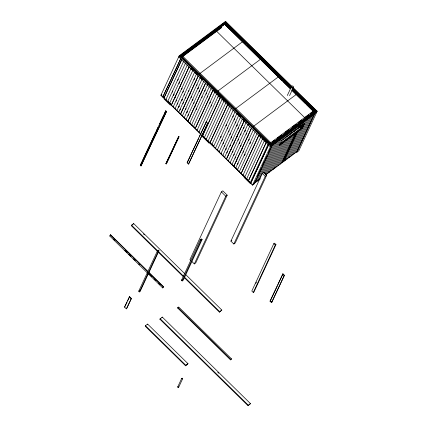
<?xml version="1.0" encoding="UTF-8"?>
<svg xmlns="http://www.w3.org/2000/svg" width="427" height="427" viewBox="0 0 427 427"><rect width="100%" height="100%" fill="white"/><g stroke="black" fill="none" stroke-linecap="round" stroke-linejoin="round"><path stroke-width="0.64" d="M177.707 386.963L177.968 387.556L178.614 387.422L182.633 378.765L182.372 378.173L181.726 378.306L177.707 386.963L178.23 386.782M178.614 387.422L178.614 387.097M181.726 378.306L181.987 378.898L182.633 378.765M162.756 97.105L180.808 58.51L162.756 97.105L160.888 95.274L179.228 55.766L225.541 21.35L292.116 86.66M179.025 57.127L179.521 56.054L225.835 21.638L225.05 22.925L225.552 21.852L291.833 86.873M182.809 56.492L221.127 28.017L221.378 27.483L220.642 26.762L181.256 56.033L180.952 56.684L270.531 144.566L270.835 143.91L315.147 110.983L292.287 88.554M181.747 57.282L181.993 56.754L221.378 27.483M164.021 97.868L181.737 59.7L164.032 97.879M183.567 61.504L165.868 99.683L166.226 99.416M167.704 101.482L185.403 63.303M172.214 92.269L172.754 91.063M177.749 80.345L178.289 79.139M140.264 165.233L165.772 110.785L166.509 111.506L141.001 165.954L140.264 165.233L140.622 164.966M140.905 164.363L142.02 161.956M142.581 160.749L150.123 144.497M150.683 143.296L155.711 132.455M156.271 131.254L158.225 127.038M159.623 124.033L163.813 115.002M164.374 113.795L165.772 110.785M187.239 65.107L169.54 103.281L169.898 103.019M174.035 94.057L173.485 95.253L174.051 94.073M179.57 82.133L179.02 83.324L179.586 82.144M141.001 165.954L166.509 111.506M148.708 272.159L163.472 286.645L162.975 287.718L162.687 287.931L109.824 236.067L110.321 234.994L110.609 234.781L147.758 271.225M110.609 234.781L109.824 236.067M171.376 105.085L189.092 66.922L171.36 105.069L171.734 104.818M174.776 98.258L175.316 97.052M180.317 86.334L180.856 85.122M190.912 68.704L173.213 106.883L173.57 106.617M176.063 101.252L176.602 100.046M181.598 89.323L182.137 88.117M192.748 70.508L175.033 108.671M177.344 104.247L177.883 103.04M182.863 92.307L183.418 91.111M210.036 34.656L210.607 33.45M211.829 33.327L212.395 32.121L212.763 32.484L212.379 32.132M176.885 110.486L194.861 71.709M179.164 106.029L178.609 107.225L179.18 106.045M184.144 95.296L184.699 94.105M196.698 73.513L178.705 112.274M179.906 110.23L180.445 109.024M182.953 103.67L183.493 102.464M185.43 98.29L185.98 97.1M188.488 91.746L189.028 90.54M194.023 79.822L194.563 78.611M220.396 27.296L220.642 26.762M198.87 74.261L242.717 41.595M180.915 113.822L180.541 114.073L198.256 75.91M180.552 114.089L198.267 75.926M184.234 106.665L184.774 105.458M189.769 94.741L190.309 93.534M195.304 82.811L195.844 81.605M291.331 87.62L225.568 23.106L224.853 23.634L224.607 24.168L290.371 88.683M183.215 276.643L131.302 225.718L131.553 225.184L133.699 223.588L184.661 273.584M182.388 115.888L200.092 77.709M225.568 23.106L225.264 23.757L220.06 27.627M185.515 109.659L186.055 108.453M191.05 97.735L191.59 96.529M196.585 85.806L197.125 84.599M133.699 223.588L131.302 225.718M184.224 117.692L202.201 78.915M187.336 111.447L186.78 112.637L187.352 111.458M203.759 81.311L186.06 119.491L186.418 119.224M188.077 115.648L188.617 114.441M193.618 103.718L194.157 102.512M199.153 91.794L199.692 90.588M165.873 163.722L178.732 136.421L179.025 136.709L166.45 163.797L165.873 163.722L178.732 136.421M166.167 164.011L179.025 136.709M187.88 121.279L205.595 83.11L187.896 121.289L188.254 121.022M189.364 118.642L189.903 117.43M194.899 106.713L195.438 105.506M200.434 94.789L200.973 93.582M207.431 84.914L189.732 123.093L190.09 122.827M196.18 109.707L196.719 108.501M201.715 97.783L202.254 96.571M204.746 91.207L205.302 90.012M207.25 85.854L207.789 84.647M191.926 124.625L191.568 124.892L209.267 86.713M206.027 94.202L206.583 93.006M211.103 88.517L193.404 126.691L193.762 126.429L195.128 127.769M207.308 97.196L207.864 96M208.589 100.185L209.145 98.995M215.053 91.522L197.077 130.294L197.434 130.027M209.876 103.179L210.426 101.989M216.783 91.837L260.635 59.172M216.612 93.919L198.913 132.098L199.27 131.831M211.157 106.174L211.712 104.983M217.722 92.579L218.683 91.517L218.437 92.045M187.143 162.724L206.289 121.876L207.687 123.243L188.537 164.091L187.143 162.724L198.801 138.012M199.356 136.816L218.736 95.136M217.989 97.255L218.528 96.048M188.537 164.091L207.687 123.243M203.028 135.53L202.505 136.661L208.963 142.997L209.993 142.239M124.497 307.061L129.562 296.658L131.399 298.457L126.691 308.593L126.333 308.86L124.497 307.061L124.86 306.794M125.132 306.196L127.07 302.022M127.625 300.832L129.562 296.658M222.115 99.32L204.416 137.499L204.773 137.232M126.333 308.86L131.399 298.457M223.951 101.119L206.252 139.298L206.609 139.031M208.088 141.102L225.787 102.923M138.716 291.219L157.579 250.585L158.252 250.089L158.988 250.809L140.125 291.444L139.453 291.94L138.716 291.219L139.389 290.723M139.453 291.94L158.31 251.306L158.988 250.809M208.963 142.997L209.492 141.871M211.744 144.689L229.459 106.52M231.295 108.325L213.596 146.504L213.954 146.237L211.194 143.525M233.131 110.123L215.432 148.302L215.79 148.036M234.967 111.927L217.268 150.107L217.626 149.84M221.778 140.894L222.318 139.688M227.313 128.965L227.853 127.758M232.848 117.041L233.388 115.834M261.319 60.18L262.279 59.118L262.034 59.652M219.104 151.905L237.081 113.128M223.059 143.888L223.599 142.682M228.594 131.959L229.134 130.753M234.129 120.035L234.669 118.829M263.235 60.378L264.019 59.097L263.518 60.17M238.917 114.932L220.935 153.704L221.298 153.437M224.34 146.883L224.88 145.671M229.875 134.953L230.415 133.747M235.41 123.029L235.95 121.823M240.748 116.731L222.771 155.508L223.129 155.241M225.605 149.861L226.161 148.665L225.621 149.872M231.146 137.932L231.696 136.741L231.156 137.948M236.681 126.008L237.231 124.812L236.697 126.018M162.687 287.931L163.472 286.645M145.468 325.684L145.217 326.212L185.601 365.832L187.997 363.703L147.614 324.088L145.468 325.684L185.852 365.298L185.601 365.832M224.591 157.291L242.306 119.128M226.902 152.866L227.442 151.66M229.95 146.306L230.489 145.1M232.443 140.942L232.977 139.736M237.978 129.013L238.517 127.806M147.368 324.616L147.614 324.088M244.42 120.334L226.427 159.095L244.436 120.35M228.189 155.86L228.723 154.654M231.231 149.301L231.77 148.094M233.724 143.936L234.263 142.725M236.766 137.377L237.305 136.17M239.259 132.007L239.798 130.801M242.301 125.447L242.84 124.241M246.256 122.133L228.28 160.91L228.637 160.643M232.512 152.295L233.051 151.089M238.047 140.366L238.586 139.159M240.54 135.001L241.079 133.795M243.587 128.442L244.127 127.235M247.815 124.529L230.116 162.708L230.473 162.441M233.782 155.273L234.332 154.083M159.879 319.209L162.276 317.085L250.382 403.526L250.137 404.054L247.991 405.65L159.879 319.209L160.739 318.574M231.952 164.512L249.651 126.333M235.063 158.268L235.619 157.072M240.614 146.354L241.154 145.148M246.149 134.43L246.689 133.224M162.03 317.613L162.276 317.085M191.686 261.34L194.328 263.934L195.763 262.872L227.196 195.15L222.793 190.826L221.362 191.888L189.924 259.611L190.805 260.475M234.145 166.044L233.772 166.295L251.487 128.132M233.788 166.311L251.503 128.148M236.344 161.262L236.9 160.066M241.895 149.349L242.435 148.142M247.43 137.425L247.97 136.213M181.491 280.288L200.354 239.654L201.427 238.858L202.115 239.531L183.258 280.165L182.18 280.966L181.491 280.288L182.206 279.754M252.613 126.99L296.466 94.324M182.18 280.966L201.042 240.332L202.115 239.531M235.624 168.11L253.323 129.936M237.625 164.256L238.181 163.061M243.176 152.343L243.716 151.137M248.711 140.414L249.251 139.207M237.46 169.914L255.159 131.735M250.532 142.202L249.982 143.392L250.548 142.218M194.328 263.934L225.766 196.212L227.196 195.15M239.291 171.713L256.995 133.534M177.648 308.027L178.614 306.965L231.477 358.824L231.231 359.358L230.516 359.892L177.648 308.027L178.363 307.493M258.831 135.338L241.116 173.501L241.474 173.234M258.842 135.348L241.127 173.517L241.485 173.25M242.963 175.316L260.667 137.136M244.586 176.303L244.063 177.429L250.526 183.77M244.799 177.114L262.776 138.343M246.635 178.918L264.612 140.141M287.312 95.52L291.502 86.5M266.17 142.538L248.455 180.701L248.829 180.45M248.471 180.717L266.186 142.554M289.581 95.632L293.488 87.215M250.307 182.516L268.007 144.342M250.66 183.338L268.498 144.908L268.711 144.748L250.66 183.338L252.522 185.169L254.343 183.818L272.18 145.383L271.962 145.169L270.846 147.571M270.232 145.207L270.494 144.646M271.305 143.91L271.551 143.376L181.971 55.499M270.601 145.57L270.862 145.004M252.522 185.169L270.862 145.666L317.176 111.244L293.071 87.594M254.679 182.398L255.794 179.997M257.187 176.997L261.367 167.987M262.76 164.987L264.713 160.782M265.268 159.581L266.944 155.978M268.337 152.973L270.291 148.772M272.453 145.249L255.004 182.825L254.636 182.468M256.424 181.139L256.792 181.496L274.524 143.323M276.312 141.994L258.581 180.167L258.218 179.804M230.9 241.127L262.338 173.405L263.769 172.343L266.704 175.225L235.272 242.947L233.836 244.009L230.9 241.127L231.856 240.417M263.139 172.871L278.377 140.067M264.099 173.33L280.171 138.738L279.802 138.375M265.06 173.789L281.943 137.414M265.743 174.846L283.475 136.667M233.836 244.009L265.274 176.287L266.704 175.225M281.26 143.942L280.891 143.584L281.276 143.931L267.532 173.517L267.169 173.154M283.336 139.474L285.268 135.332M285.124 138.145L287.056 134.003M286.917 136.811L288.844 132.674M288.705 135.482L290.638 131.345M292.426 130.011L290.499 134.153L290.13 133.79M276.482 166.866L290.227 137.28L289.842 136.934M291.919 132.461L292.287 132.824L294.219 128.682M278.276 165.532L292.015 135.951L291.636 135.599M296.269 126.771L295.9 126.413L296.279 126.76L294.075 131.489L293.712 131.132M280.064 164.203L293.808 134.622L293.424 134.27M297.795 126.024L295.868 130.16L295.516 129.792M281.489 162.511L281.868 162.863L295.58 133.299L295.217 132.941M297.656 128.831L299.573 124.7L297.672 128.821L297.288 128.468M281.868 162.863L295.596 133.288M283.645 161.545L297.373 131.97L297.021 131.601M299.45 127.502L301.366 123.371L299.46 127.492L299.081 127.139M301.254 126.157L300.886 125.8L301.238 126.168L303.17 122.031M301.056 128.1L302.711 124.535M301.675 127.71L305.23 120.11L304.851 119.763M302.348 127.214L303.752 124.188M302.679 126.734L303.8 124.316M302.225 127.961L304.163 123.787M307.024 118.781L289.015 157.552L288.647 157.189M290.808 156.223L308.534 118.049M184.17 277.577L219.414 312.153L221.81 310.029L185.612 274.518M292.596 154.889L310.328 116.715M294.384 153.56L312.116 115.386M221.81 310.029L219.414 312.153M314.181 112.045L314.432 111.516L292.047 89.553M314.544 112.28L314.806 111.714L315.174 112.077M314.843 111.639L315.147 110.983M296.178 152.231L313.904 114.057M314.902 112.013L315.163 111.452M314.363 114.057L296.802 151.889L297.021 152.103L298.841 150.752L317.176 111.244M297.021 152.103L314.859 113.667L314.64 113.454M273.819 243.636L251.813 291.038L253.286 292.479L253.958 291.983L275.959 244.575L274.492 243.134L273.819 243.636L275.287 245.077L253.286 292.479M255.832 283.341L256.387 282.14M230.516 359.892L231.477 358.824M270.008 301.158L282.941 273.803L284.409 275.244L271.834 302.332L271.476 302.599L270.008 301.158L270.366 300.891M270.643 300.288L277.353 285.844M277.913 284.638L282.941 273.803M271.476 302.599L284.409 275.244M247.991 405.65L250.382 403.526M181.683 55.152L195.529 44.862M196.591 44.072L223.743 23.896M180.541 56.428L225.579 22.983L291.193 87.348M182.067 55.777L185.777 53.023M186.834 52.233L192.187 48.256M195.304 45.94L199.105 43.116M200.071 42.396L206.556 37.576M208.541 36.103L213.479 32.436M213.836 32.169L225.323 23.634M180.557 57.031L184.277 54.213M186.791 52.404L191.173 49.089M193.661 47.242L196.399 45.262M197.007 44.755L198.069 43.965M200.012 42.524L204.965 38.841M206.898 37.405L209.545 35.441M210.281 34.945L211.333 34.112M213.783 32.292L218.821 28.598M227.404 24.766L227.047 25.033L227.415 24.782M230.713 28.636L231.087 28.385M232.55 30.434L232.923 30.184M234.386 32.238L234.759 31.988M236.222 34.037L236.595 33.786M238.058 35.841L238.431 35.585M193.041 69.927L193.399 69.66M160.888 95.274L161.796 94.597M241.73 39.439L242.104 39.188M245.402 43.042L245.76 42.775M167.688 101.466L168.062 101.215L170.811 103.91M249.069 46.644L249.443 46.394M250.905 48.443L251.279 48.192M252.741 50.247L253.115 49.996M254.577 52.046L254.951 51.795M258.25 55.649L258.623 55.398M261.922 59.252L262.295 58.995M217.989 93.299L217.204 94.586L217.487 94.372L220.348 97.175M263.758 61.05L264.132 60.799M265.594 62.849L265.962 62.598M267.425 64.653L267.798 64.402M269.261 66.452L269.634 66.201M191.552 124.876L191.91 124.615M195.582 128.212L195.224 128.479L212.94 90.316L195.24 128.495L195.598 128.228M274.769 71.853L275.143 71.603M278.441 75.456L278.815 75.205M235.816 108.501L278.548 76.748M280.277 77.255L280.651 77.004M282.114 79.059L282.487 78.808M284.318 80.607L283.95 80.858L289.453 86.259M285.786 82.662L286.154 82.406M287.617 84.461L287.99 84.21M293.125 89.862L293.482 89.595L293.141 89.878M294.961 91.666L295.335 91.41M298.617 95.253L299.007 95.013M300.469 97.068L300.843 96.817M302.305 98.867L302.679 98.616M304.141 100.671L304.51 100.414M301.894 98.429L305.978 102.469L306.335 102.202M305.988 102.485L306.346 102.218M260.94 136.539L261.313 136.288M307.808 104.268L308.182 104.017M310.002 105.805L309.644 106.072L310.018 105.821M311.48 107.871L311.854 107.62M235.608 168.099L235.982 167.848L237.802 169.631M270.814 142.655L313.696 110.796L310.274 113.683M272.159 142.01L274.807 140.04M277.454 138.076L281.687 134.927M285.391 132.173L288.567 129.813M292.276 127.059L295.452 124.7M298.628 122.341L301.804 119.982M305.508 117.228L308.684 114.863M314.902 111.511L270.59 144.443L181.011 56.561M270.136 144.908L315.51 111.207L292.575 88.704M272.367 143.621L277.171 140.051M280.374 137.67L284.649 134.5M287.318 132.514L292.121 128.943M296.925 125.373L299.594 123.387M303.33 120.611L307.605 117.436M311.875 114.265L312.943 113.47M237.444 169.898L237.818 169.647M270.851 145.025L315.59 111.778M316.882 110.956L270.569 145.377L270.067 146.45L270.355 146.237M277.523 140.91L278.585 140.12M284.974 135.37L287.104 133.79M291.897 130.23L293.493 129.039M299.348 124.689L300.416 123.899M306.271 119.549L308.401 117.964M239.28 171.697L239.654 171.446M281.558 140.793L304.819 123.51M280.048 143.579L303.592 126.082M301.729 127.838L302.796 127.043M279.397 144.694L302.887 127.235M242.952 175.3L243.321 175.049L244.233 175.94M246.619 178.902L246.993 178.651M253.227 184.149L260.374 178.838M265.759 174.835L297.523 151.233M275.287 245.077L275.959 244.575M185.852 365.298L187.997 363.703M292.783 87.807L316.599 111.169M315.009 111.052L316.242 112.264M226.94 24.771L224.912 22.818L180.173 56.065L271.22 145.388M229.294 27.082L232.592 30.322M234.007 31.71L237.311 34.945M242.963 40.496L243.908 41.419M247.676 45.118L249.565 46.97M251.919 49.281L255.218 52.521M256.632 53.903L259.936 57.143M269.426 66.452L271.332 68.325M273.712 70.658L276.568 73.46M277.998 74.864L282.284 79.07M294.192 90.748L296.573 93.086M298.478 94.954L301.809 98.226M302.764 99.16L304.67 101.028M310.861 107.102L311.811 108.036M315.147 111.308L316.679 112.317L270.36 146.739L178.726 56.839M228.429 26.362L230.26 28.187M232.694 30.547L240.278 37.987M240.817 38.547L244.543 42.172M250.233 47.749L251.177 48.678M253.211 50.706L256.392 53.797M258.762 56.118L266.822 64.023M271.561 68.672L272.506 69.601M275.826 72.857L277.721 74.72M278.457 75.472L282.936 79.833M296.797 93.465L299.049 95.643M306.159 102.613L311.843 108.196M224.864 23.474L225.226 23.837M224.853 23.634L291.091 88.619M291.801 90.086L313.231 111.111M224.591 24.259L260.422 59.412M261.367 60.335L282.583 81.146M283.523 82.075L290.125 88.549M292.009 90.401L305.209 103.35M306.154 104.273L313.226 111.212M223.124 24.152L223.502 24.499M313.802 113.112L314.181 113.459M221.33 25.481L221.714 25.828M312.009 114.441L312.393 114.788M219.542 26.81L219.926 27.163M217.754 28.139L218.133 28.492M215.961 29.474L216.345 29.821M216.425 31.059L304.59 117.548M214.173 30.803L214.551 31.15M303.074 121.081L303.442 121.439L303.058 121.092M210.591 33.461L210.97 33.813M301.27 122.421L301.654 122.773M302.663 124.481L303.042 124.828M208.803 34.795L209.182 35.142M299.482 123.75L299.861 124.102M302.375 127.62L302.743 127.977L279.482 145.26L279.119 144.902M299.829 126.6L301.147 127.897M207.01 36.124L207.394 36.471M297.688 125.084L298.073 125.431M300.587 128.949L300.966 129.301L287.227 158.881L286.859 158.524M205.6 37.806L205.232 37.443L205.59 37.816M298.793 130.278L299.178 130.63L285.433 160.21L285.071 159.853M203.428 38.782L203.812 39.135M294.107 127.742L294.491 128.095M297.005 131.612L297.373 131.97L283.661 161.534L283.277 161.182M201.64 40.117L202.019 40.464M292.319 129.071L292.698 129.424M199.852 41.446L200.231 41.793M290.531 130.406L290.91 130.753M291.935 132.45L292.303 132.813M198.059 42.775L198.443 43.122M288.737 131.735L289.122 132.082M196.271 44.104L196.65 44.456M286.949 133.064L287.328 133.416M288.337 135.124L288.721 135.471M194.477 45.433L194.861 45.785M285.156 134.393L285.54 134.745M286.549 136.453L286.928 136.8M288.054 138.263L288.433 138.61L274.694 168.195L274.326 167.832M192.689 46.767L193.068 47.114M283.368 135.727L283.747 136.074M286.266 139.592L286.645 139.944L272.906 169.524L272.538 169.167L272.917 169.514M190.901 48.096L191.28 48.443M281.58 137.056L281.959 137.403M284.473 140.921L284.857 141.273L271.113 170.853L270.745 170.496M189.124 49.415L189.492 49.778L189.108 49.425M294.022 153.202L294.4 153.549M282.685 142.255L283.064 142.602L269.325 172.188L268.957 171.825M187.32 50.754L187.699 51.107M277.998 139.714L278.367 140.077M185.526 52.089L185.91 52.436M276.205 141.049L276.589 141.396M183.738 53.418L184.117 53.765M274.417 142.378L274.796 142.725M181.961 54.736L182.329 55.099L181.95 54.747M181.256 56.033L270.835 143.91M179.804 55.841L270.851 145.164M179.228 55.766L270.862 145.666M191.093 68.475L193.452 70.786M194.861 72.174L197.69 74.949M200.519 77.725L202.403 79.577M213.719 90.673L216.078 92.985M222.253 99.043L224.159 100.911M227.49 104.183L228.445 105.117M237.492 113.998L240.828 117.265M242.733 119.133L245.114 121.471M247.97 124.273L248.925 125.207M258.922 135.023L261.308 137.355M262.733 138.759L265.594 141.561M267.975 143.899L268.925 144.833M262.338 173.405L265.274 176.287M206.001 122.09L207.399 123.456M256.44 181.128L256.808 181.486M218.533 150.731L219.446 151.622M162.196 96.08L200.733 133.881M201.656 134.788L250.291 182.505M161.326 95.328L162.97 96.945M163.173 97.297L200.797 134.206M201.747 135.14L251.279 183.733M163.883 98.77L170.346 105.111M165.414 111.052L166.146 111.773M178.443 136.635L178.737 136.923M221.362 191.888L225.766 196.212M187.426 162.511L188.825 163.877M282.583 274.07L284.051 275.511M166.156 163.509L166.45 163.797M270.734 301.254L271.834 302.332M200.354 239.654L201.042 240.332M143.456 233.932L144.406 234.866M157.579 250.585L158.31 251.306M131.553 225.184L219.659 311.625M110.321 234.994L147.945 271.908M148.9 272.842L163.189 286.859M113.443 239.125L114.874 240.524M124.876 250.339L127.257 252.672M128.682 254.076L131.068 256.413M133.448 258.746L135.354 260.619M138.684 263.886L139.64 264.82M148.687 273.702L152.023 276.968M153.928 278.842L155.834 280.71M158.689 283.512L160.12 284.916M177.894 307.493L230.761 359.358M217.754 372.28L218.704 373.214M160.125 318.681L248.236 405.122M129.205 296.925L131.041 298.724M182.206 99.47L181.656 100.665L182.222 99.486M192.871 99.518L192.321 100.713L192.887 99.534M198.411 87.594L197.856 88.784L198.422 87.61M220.556 96.924L202.569 135.685L220.572 96.94M227.901 104.124L209.908 142.885L227.917 104.14M221.031 136.693L220.481 137.884L221.047 136.709M226.572 124.764L226.016 125.96L226.582 124.78M239.873 142.154L239.317 143.349L239.883 142.17M245.408 130.23L244.852 131.42L245.418 130.24M244.997 154.126L244.447 155.321L245.013 154.142M240.252 37.373L239.894 37.64L240.268 37.389M243.924 40.976L243.566 41.243L243.94 40.992M256.771 53.583L256.413 53.845L256.787 53.594M260.443 57.181L260.086 57.448L260.459 57.197M273.291 69.788L272.933 70.055L273.307 69.804M276.963 73.391L276.605 73.657L276.979 73.407M273.008 144.059L272.639 143.696L272.992 144.07M291.614 87.188A1.057 0.854 24.9 0 0 293.386 87.418A1.057 0.854 24.9 0 0 292.479 85.971A1.057 0.854 24.9 0 0 291.614 87.188"/></g></svg>
